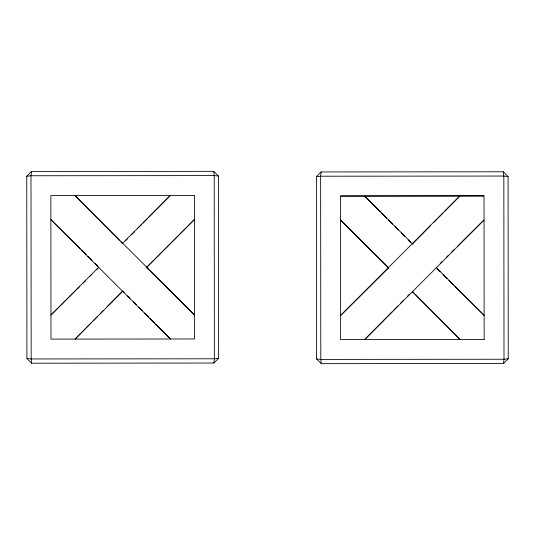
<?xml version="1.0" encoding="UTF-8"?>
<svg xmlns="http://www.w3.org/2000/svg" width="535" height="535" viewBox="0 0 535 535"><rect width="100%" height="100%" fill="white"/><g stroke="black" fill="none" stroke-linecap="round" stroke-linejoin="round"><path stroke-width="0.8" d="M31.471 171.508L31.003 175.761L31.17 358.958L31.645 363.212L213.906 363.038L218.621 358.316L218.454 176.062L213.726 171.34L31.465 171.514L26.75 176.236L26.917 358.497L31.645 363.212M508.083 176.51L503.355 171.775L321.1 171.942L320.632 176.216L320.799 359.413L321.274 363.66L503.535 363.492L508.25 358.744L508.083 176.51L503.836 176.048L320.632 176.216L316.379 176.664L316.553 358.938L321.274 363.66M213.906 363.038L214.374 358.791L214.201 175.587L213.726 171.34M503.535 363.492L504.003 359.246L503.836 176.048L503.355 171.788M125.571 240.73L127.31 238.964M131.383 234.852L134.285 231.909M137.187 228.973L141.26 224.854M142.999 223.088L147.647 218.387M148.81 217.21L170.311 195.462L122.114 243.746M85.526 328.503L75.067 339.09L122.943 291.12L124.12 292.304M86.683 327.333L91.331 322.625M93.077 320.866L97.724 316.158M100.052 313.811L103.536 310.28M107.02 306.756L122.127 291.468M412.532 243.88L430.675 225.523M433.597 222.56L437.115 219.009M438.867 217.23L442.967 213.084M444.719 211.312L459.939 195.91L340.594 315.483L388.711 267.747L340.501 220.106L388.784 268.302M386.19 317.79L364.696 339.538L484.041 219.972L457.445 246.361M387.353 316.613L392.001 311.912M393.747 310.146L397.813 306.033M400.715 303.091L403.624 300.155M407.69 296.036L409.435 294.277M98.607 267.299L50.965 315.028L79.715 286.506M146.202 267.821L194.412 219.517L146.53 267.487M316.386 176.684L321.1 171.962M83.233 283.015L85.58 280.688M89.693 276.608L92.04 274.281M96.735 269.627L97.905 268.463M440.298 263.367L442.07 261.608M446.21 257.502L447.982 255.743M451.533 252.226L454.489 249.29M508.25 358.764L504.003 359.246L320.799 359.413L316.553 358.938M26.75 176.236L31.003 175.761L214.201 175.587L218.454 176.062M218.621 358.316L214.374 358.791L31.17 358.958L26.924 358.49M484.155 339.431L340.614 339.564L340.481 196.024L484.021 195.897L484.155 339.437M340.481 196.031L484.021 195.897M437.102 268.864L440.037 271.773M442.98 274.676L447.093 278.742M448.858 280.487L453.56 285.135M454.737 286.299L484.128 315.349L436.159 267.467M147.125 268.075L194.499 314.894L74.933 195.549L119.753 240.73M80.27 248.701L50.872 219.651L170.444 339.003L155.785 324.223M81.44 249.865L86.148 254.513M87.907 256.258L92.027 260.324M94.962 263.227L97.905 266.136M412.859 244.214L364.562 196.004L380.278 211.847M412.338 291.809L460.073 339.451L415.247 294.27M381.442 213.017L386.685 218.3M388.43 220.059L392.503 224.165M394.83 226.512L398.328 230.037M401.237 232.972L404.728 236.49M408.218 240.008L410.546 242.355M412.92 291.923L414.083 293.093M120.917 241.907L122.08 243.077M127.638 295.848L129.978 298.216M133.503 301.76L136.432 304.716M138.779 307.083L142.297 310.628M144.644 312.988L148.743 317.128M149.92 318.312L154.608 323.04M194.392 195.442L50.852 195.569L50.985 339.11L194.526 338.976L194.392 195.442"/></g></svg>
